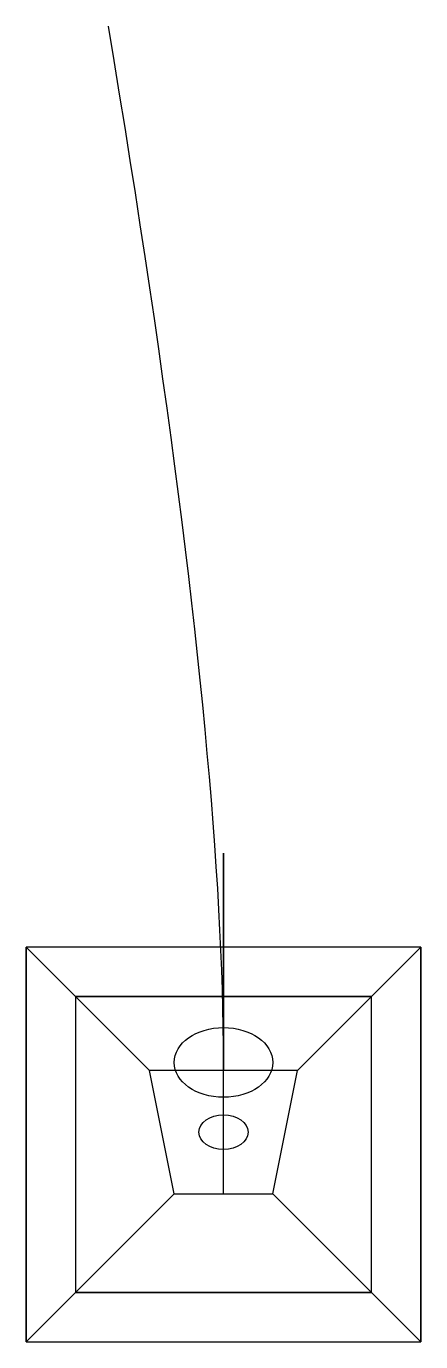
# Model space of a CAD drawing. Header units: millimetres. Extents: x 0 to 4, y 0 to 13.3.
import ezdxf

# ---------------------------------------------------------------- set-up
doc = ezdxf.new("R2010")
doc.units = ezdxf.units.MM
doc.header["$MEASUREMENT"] = 0
for name, color, linetype in [('antena', 7, 'Continuous'), ('base1', 7, 'Continuous'), ('base2', 7, 'Continuous'), ('parabola', 7, 'Continuous')]:
    doc.layers.add(name, color=color, linetype=linetype)

msp = doc.modelspace()

# ---------------------------------------------------------------- linework, layer by layer
at = {"extrusion": (1, 0, 0)}
msp.add_line((2, 3.5, 2), (1.999999999999998, 2.75, 5.750000000000005), dxfattribs=at)
at = {"extrusion": (1, 0, 2.664535259100376e-16)}
msp.add_line((2, 1.5, 7.000000000000001), (2, 2.750000000000002, 5.75), dxfattribs=at)
at = {"layer": 'antena', "extrusion": (6.280369834735087e-16, 0.707106781186547, 0.707106781186548)}
for p, q in [((2.000000000000001, 2.83210678118655, 7.082106781186548), (2.000000000000003, 4.953427124746191, 9.203427124746193)), ((2.000000000000003, 4.953427124746191, 9.203427124746193), (2, 3.008883476483185, 6.905330085889911)), ((2, 2.655330085889913, 7.258883476483184), (2, 3.008883476483185, 6.905330085889911))]:
    msp.add_line(p, q, dxfattribs=at)
for centre, radius in [((-1.999999999999998, 3.005203820042819, 7.01040764008566), 0.5), ((-1.999999999999998, 3.00520382004282, 6.010407640085658), 0.25)]:
    msp.add_circle(centre, radius, dxfattribs=at)
at = {"layer": 'base1'}
msp.add_lwpolyline([(0, 0), (4, 0), (4, 4), (0, 4)], close=True, dxfattribs=at)
msp.add_lwpolyline([(0, 0), (4, 0), (4, 4), (0, 4)], close=True, dxfattribs=at)
at = {"layer": 'base1', "elevation": 2}
msp.add_lwpolyline([(0.5, 0.5), (3.5, 0.5), (3.5, 3.5), (0.5, 3.5)], close=True, dxfattribs=at)
at = {"layer": 'base1'}
for points in [[(3.5, 3.5, 2), (4, 4), (0, 4), (0.5, 3.5, 2)], [(0, 4), (0.5, 3.5, 2), (0.5, 0.5, 2), (0, 0)], [(4, 0), (3.5, 0.5, 2), (3.5, 3.5, 2), (4, 4)], [(3.5, 0.5, 2), (3.5, 3.5, 2), (0.5, 3.5, 2), (0.4999999999999991, 0.5, 2)], [(0.5, 0.5, 2), (0, 0), (4, 0), (3.5, 0.5, 2)]]:
    msp.add_3dface(points, dxfattribs=at)
at = {"layer": 'base2'}
for p, q in [((1.25, 2.75, 5.750000000000003), (0.4999999999999996, 3.5, 2)), ((2.75, 2.75, 5.750000000000002), (3.5, 3.5, 2)), ((2.75, 2.75, 5.750000000000002), (1.25, 2.75, 5.75)), ((1.499999999999999, 1.5, 7), (1.25, 2.75, 5.75)), ((2.5, 1.5, 7), (2.75, 2.75, 5.750000000000002)), ((0.4999999999999991, 0.5, 2), (1.499999999999999, 1.5, 7)), ((2.5, 1.5, 7), (3.500000000000001, 0.5000000000000002, 2.000000000000001))]:
    msp.add_line(p, q, dxfattribs=at)
at = {"layer": 'base2', "elevation": 2}
msp.add_lwpolyline([(0.4999999999999991, 0.5), (3.5, 0.5), (3.5, 3.5), (0.4999999999999991, 3.5)], close=True, dxfattribs=at)
at = {"layer": 'base2', "elevation": 7}
msp.add_lwpolyline([(1.499999999999999, 1.5), (2.5, 1.5)], dxfattribs=at)
at = {"layer": 'parabola', "extrusion": (0.9723540861723353, 0.1651174295826505, 0.1651174295826505), "elevation": 3.58171763209717}
msp.add_lwpolyline([(2.457304919389961, 6.581034616018784), (2.457304919389963, 6.581034616018786), (2.633827129032879, 6.403976221335615), (2.814830261589183, 6.231274870357097), (3.000314317058876, 6.062930563083237), (3.190279295441955, 5.898943299514031), (3.384725196738422, 5.73931307964948), (3.583652020948278, 5.584039903489586), (3.787059768071519, 5.433123771034347), (3.994948438108149, 5.286564682283762), (4.207318031058168, 5.144362637237835), (4.424168546921571, 5.006517635896562), (4.645499985698363, 4.873029678259945), (4.871312347388542, 4.743898764327985), (5.101605631992109, 4.619124894100679), (5.336379839509065, 4.498708067578031), (5.575634969939408, 4.382648284760036), (5.819371023283138, 4.270945545646697), (6.067587999540254, 4.163599850238014), (6.320285898710759, 4.060611198533988), (6.577464720794651, 3.961979590534615), (6.839124465791933, 3.867705026239898), (7.1052651337026, 3.777787505649839), (7.375886724526653, 3.69222702876443), (7.650989238264096, 3.611023595583683), (7.930572674914927, 3.534177206107589), (8.214637034479146, 3.46168786033615), (8.50318231695675, 3.393555558269367), (8.796208522347742, 3.32978029990724), (9.093715650652122, 3.270362085249767), (9.395703701869888, 3.215300914296951), (9.702172676001044, 3.164596787048792), (10.01312257304559, 3.118249703505287), (10.32855339300352, 3.076259663666438), (10.64846513587483, 3.038626667532243), (10.97285780165954, 3.005350715102705), (11.30173139035763, 2.976431806377823), (11.63508590196911, 2.951869941357595), (11.97292133649398, 2.931665120042024), (12.31523769393223, 2.915817342431108), (12.66203497428387, 2.904326608524847), (13.01331317754891, 2.897192918323241)], dxfattribs=at)

doc.saveas('drawing.dxf')
